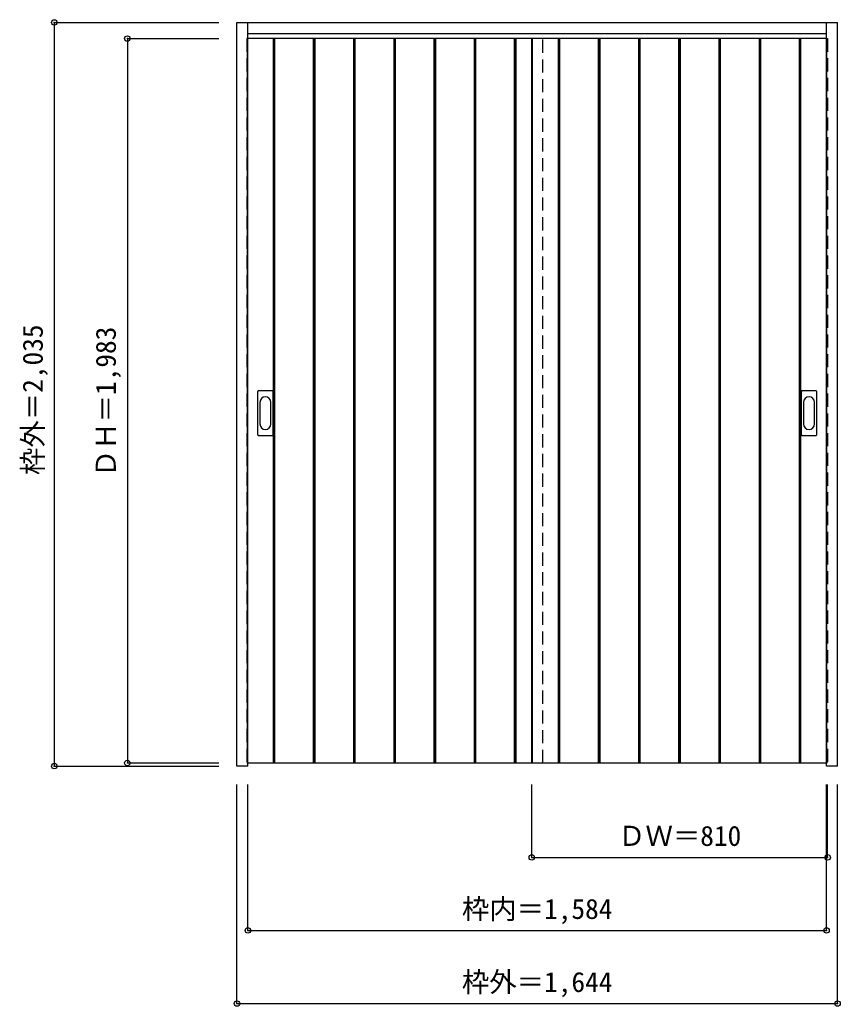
# Model space of a CAD drawing. Units: millimetres, scale not verified. Extents: x -1290 to 956, y -1251 to 1449.
import ezdxf
from ezdxf.enums import TextEntityAlignment as Align

# ---------------------------------------------------------------- set-up
doc = ezdxf.new("R2010")
doc.units = ezdxf.units.MM
doc.header["$LTSCALE"] = 30
doc.header["$PDMODE"] = 32
doc.header["$PDSIZE"] = 15
doc.linetypes.add('DASHED1', pattern=[1.8, 1.2, -0.6])
doc.layers.add('0-0', color=3, linetype='Continuous')
doc.layers.add('0-1_寸法', color=7, linetype='Continuous')
doc.styles.add('ＭＳ ゴシック', font='')
doc.styles.get('ＭＳ ゴシック').set_extended_font_data('MS Gothic')

msp = doc.modelspace()

# ---------------------------------------------------------------- linework, layer by layer
at = {"layer": '0-0'}
for p, q in [((-695.77, -593.84), (-695.77, 1441.66)), ((-695.77, 1441.66), (948.23, 1441.66)), ((-665.77, -593.84), (-665.77, 1441.66)), ((918.23, -584.81), (918.23, 1441.66)), ((948.23, -593.84), (948.23, 1441.66)), ((-665.77, 1411.66), (918.23, 1411.66)), ((-666.77, -585.34), (-666.77, 1397.66)), ((918.23, 1397.66), (-665.77, 1397.66)), ((-595.77, -585.34), (-595.77, 1397.66)), ((-591.77, -585.34), (-591.77, 1397.66)), ((-485.77, -585.34), (-485.77, 1397.66)), ((-481.77, -585.34), (-481.77, 1397.66)), ((-375.77, -585.34), (-375.77, 1397.66)), ((-371.77, -585.34), (-371.77, 1397.66)), ((-265.77, -585.34), (-265.77, 1397.66)), ((-261.77, -585.34), (-261.77, 1397.66)), ((-155.77, -585.34), (-155.77, 1397.66)), ((-151.77, -585.34), (-151.77, 1397.66)), ((-45.77, -585.34), (-45.77, 1397.66)), ((-41.77, -585.34), (-41.77, 1397.66)), ((64.23, -585.34), (64.23, 1397.66)), ((68.23, -585.34), (68.23, 1397.66)), ((111.23, -585.34), (111.23, 1397.66)), ((113.23, -585.34), (113.23, 1397.66)), ((184.23, -585.34), (184.23, 1397.66)), ((188.23, -585.34), (188.23, 1397.66)), ((294.23, -585.34), (294.23, 1397.66)), ((298.23, -585.34), (298.23, 1397.66)), ((404.23, -585.34), (404.23, 1397.66)), ((408.23, -585.34), (408.23, 1397.66)), ((514.23, -585.34), (514.23, 1397.66)), ((518.23, -585.34), (518.23, 1397.66)), ((624.23, -585.34), (624.23, 1397.66)), ((628.23, -585.34), (628.23, 1397.66)), ((734.23, -585.34), (734.23, 1397.66)), ((738.23, -585.34), (738.23, 1397.66)), ((844.23, -585.34), (844.23, 1397.66)), ((848.23, -585.34), (848.23, 1397.66)), ((919.23, -585.34), (919.23, 1397.66)), ((-598.27, 433.16), (-637.27, 433.16)), ((889.73, 433.16), (850.73, 433.16)), ((-638.77, 312.66), (-638.77, 431.66)), ((-596.77, 312.66), (-596.77, 431.66)), ((849.23, 312.66), (849.23, 431.66)), ((891.23, 312.66), (891.23, 431.66)), ((-637.27, 311.16), (-598.27, 311.16)), ((850.73, 311.16), (889.73, 311.16)), ((-665.77, -593.84), (-695.77, -593.84)), ((-665.77, -585.34), (918.23, -585.34)), ((918.23, -585.14), (918.23, -584.81))]:
    msp.add_line(p, q, dxfattribs=at)
at = {"layer": '0-0', "color": 4, "linetype": 'DASHED1'}
for p, q in [((-668.77, 1397.66), (-668.77, -585.34)), ((-665.77, 1397.66), (-668.77, 1397.66)), ((141.23, -585.34), (141.23, 1397.66)), ((918.23, 1397.66), (921.23, 1397.66)), ((-668.77, -585.34), (-665.77, -585.34))]:
    msp.add_line(p, q, dxfattribs=at)
at = {"layer": '0-0', "color": 7}
for p, q in [((-593.77, -585.34), (-593.77, 1397.66)), ((-483.77, -585.34), (-483.77, 1397.66)), ((-373.77, -585.34), (-373.77, 1397.66)), ((-263.77, -585.34), (-263.77, 1397.66)), ((-153.77, -585.34), (-153.77, 1397.66)), ((-43.77, -585.34), (-43.77, 1397.66)), ((66.23, -585.34), (66.23, 1397.66)), ((186.23, -585.34), (186.23, 1397.66)), ((296.23, -585.34), (296.23, 1397.66)), ((406.23, -585.34), (406.23, 1397.66)), ((516.23, -585.34), (516.23, 1397.66)), ((626.23, -585.34), (626.23, 1397.66)), ((736.23, -585.34), (736.23, 1397.66)), ((846.23, -585.34), (846.23, 1397.66)), ((-632.77, 401.76), (-632.77, 342.56)), ((-602.77, 342.56), (-602.77, 401.76)), ((855.23, 401.76), (855.23, 342.56)), ((885.23, 342.56), (885.23, 401.76))]:
    msp.add_line(p, q, dxfattribs=at)
at = {"layer": '0-0', "color": 4, "linetype": 'DASHED1'}
msp.add_lwpolyline([(921.23, 1397.66), (921.23, -585.34), (918.23, -585.34)], dxfattribs=at)
at = {"layer": '0-0'}
msp.add_lwpolyline([(948.23, -593.84), (918.23, -593.84), (918.23, -585.14)], dxfattribs=at)
for centre, start, end in [((-637.27, 431.66), 90, 180), ((-598.27, 431.66), 0, 90), ((850.73, 431.66), 90, 180), ((889.73, 431.66), 0, 90), ((-637.27, 312.66), 180, 270), ((-598.27, 312.66), 270, 0), ((850.73, 312.66), 180, 270), ((889.73, 312.66), 270, 0)]:
    msp.add_arc(centre, 1.5, start, end, dxfattribs=at)
at = {"layer": '0-0', "color": 7}
for centre, start, end in [((-617.77, 401.76), 0, 180), ((870.23, 401.76), 0, 180), ((-617.77, 342.56), 180, 0), ((870.23, 342.56), 180, 0)]:
    msp.add_arc(centre, 15, start, end, dxfattribs=at)
at = {"layer": '0-1_寸法', "color": 4}
for p, q in [((-1195.77, 1441.66), (-1195.77, -593.84)), ((-1195.77, 1441.66), (-745.77, 1441.66)), ((-995.77, 1397.66), (-745.77, 1397.66)), ((-995.77, 1397.66), (-995.77, -585.34)), ((-1195.77, -593.84), (-745.77, -593.84)), ((-995.77, -585.34), (-745.77, -585.34)), ((-695.77, -1243.84), (-695.77, -643.84)), ((-665.77, -1043.84), (-665.77, -643.84)), ((111.23, -843.84), (111.23, -643.84)), ((921.23, -843.84), (921.23, -643.84)), ((111.23, -843.84), (921.23, -843.84))]:
    msp.add_line(p, q, dxfattribs=at)
for points in [[(-695.77, -1243.84), (948.23, -1243.84), (948.23, -643.84)], [(-665.77, -1043.84), (918.23, -1043.84), (918.23, -643.84)]]:
    msp.add_lwpolyline(points, dxfattribs=at)
at = {"layer": '0-1_寸法'}
for p in [(-1195.77, 1441.66), (-995.77, 1397.66), (-1195.77, -593.84), (-995.77, -585.34), (111.23, -843.84), (921.23, -843.84), (-665.77, -1043.84), (918.23, -1043.84), (-695.77, -1243.84), (948.23, -1243.84)]:
    msp.add_point(p, dxfattribs=at)

# ---------------------------------------------------------------- texts
at = {"layer": '0-1_寸法', "style": 'ＭＳ ゴシック'}
for s, p in [('枠外＝2,035', (-1210.77, 202.91)), ('ＤＨ＝1,983', (-1010.77, 196.91))]:
    msp.add_text(s, height=54.99, rotation=90, dxfattribs=at).set_placement(p, align=Align.BOTTOM_LEFT)
for s, p in [('ＤＷ＝810', (347.48, -828.84)), ('枠内＝1,584', (-80.02, -1028.84)), ('枠外＝1,644', (-80.02, -1228.84))]:
    msp.add_text(s, height=54.99, dxfattribs=at).set_placement(p, align=Align.BOTTOM_LEFT)

doc.saveas('drawing.dxf')
